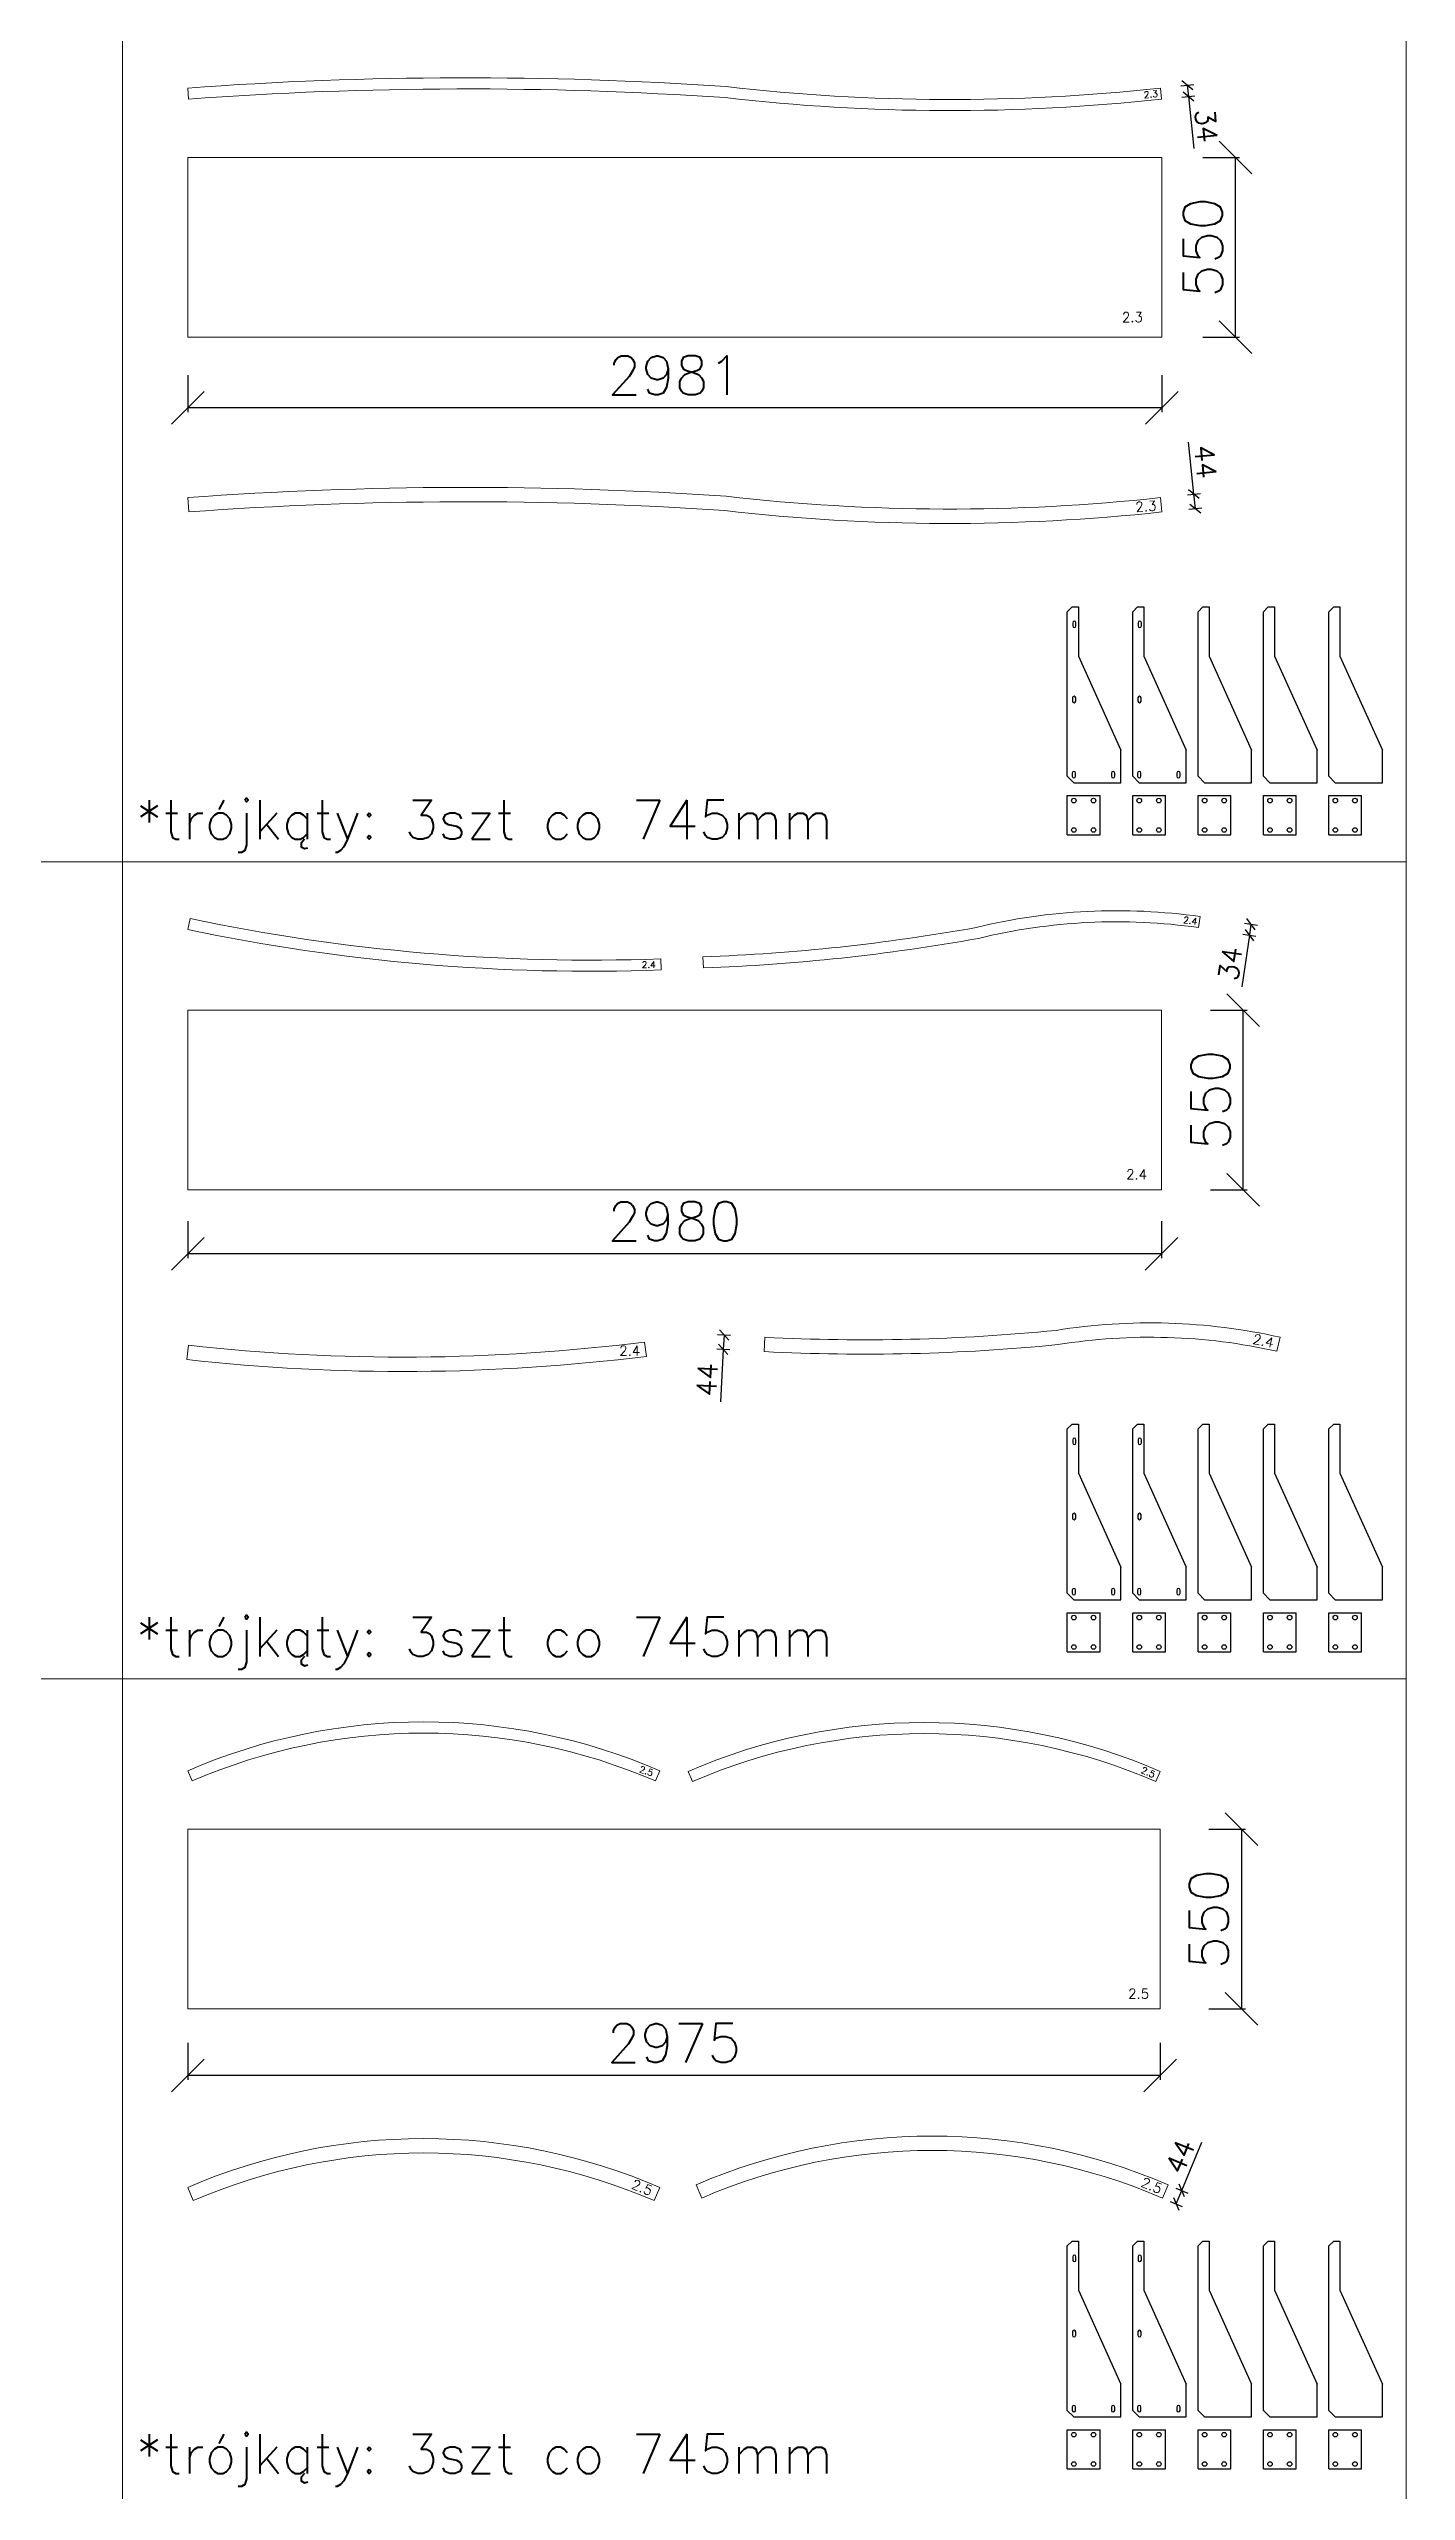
# Model space of a CAD drawing. Header units: millimetres. Extents: x 5046 to 103012, y -15969 to 47766.
# Drawn here: x 65038 to 69191, y 10818 to 18291 of the extents above; entities that cross this region are included whole.
import ezdxf

# ---------------------------------------------------------------- set-up
doc = ezdxf.new("R2010")
doc.units = ezdxf.units.MM
doc.layers.get('0').update_dxf_attribs({"lineweight": 0})
doc.layers.get('Defpoints').update_dxf_attribs({"lineweight": 0})
for name, color, linetype, lineweight in [('DIM', 3, 'Continuous', 0), ('Pomocnicze', 252, 'Continuous', 0), ('TEXT', 2, 'Continuous', 0)]:
    doc.layers.add(name, color=color, linetype=linetype, lineweight=lineweight)
doc.layers.add('Profil główny', color=7, linetype='Continuous')
doc.styles.add('Skala 1-20', font='simplex.shx', dxfattribs={"height": 60})
doc.styles.add('Skala 1-50', font='simplex.shx', dxfattribs={"height": 120})
doc.dimstyles.new('Skala 1-20', dxfattribs={"dimtxt": 6, "dimasz": 30, "dimexe": 20, "dimexo": 0.625, "dimgap": 15, "dimtad": 1, "dimdec": 0, "dimtxsty": 'Skala 1-20', "dimblk": 'OBLIQUE', "dimcen": 2.5, "dimadec": 0, "dimazin": 0, "dimtfac": 1, "dimtdec": 0, "dimtmove": 0, "dimatfit": 3, "dimldrblk": 'OBLIQUE', "dimfxl": 20, "dimfxlon": 1, "dimarcsym": 0})
doc.dimstyles.new('Skala 1-50', dxfattribs={"dimtxt": 12, "dimasz": 100, "dimexe": 12.5, "dimexo": 0.625, "dimgap": 40, "dimtad": 1, "dimdec": 0, "dimtxsty": 'Skala 1-50', "dimblk": 'OBLIQUE', "dimcen": 2.5, "dimadec": 0, "dimazin": 0, "dimtfac": 1, "dimtdec": 0, "dimtmove": 0, "dimatfit": 3, "dimldrblk": 'OBLIQUE', "dimfxl": 100, "dimfxlon": 1, "dimarcsym": 0})

# ---------------------------------------------------------------- blocks, each defined once
blk = doc.blocks.new('_Oblique')
at = {"color": 0, "linetype": 'ByBlock', "lineweight": -2}
blk.add_line((-0.5, -0.5), (0.5, 0.5), dxfattribs=at)
blk = doc.blocks.new('*D2837')
at = {"layer": 'Defpoints', "color": 0}
for p in [(65591.3, 22565.9), (64726.7, 16684.3)]:
    blk.add_point(p, dxfattribs=at)
at = {"layer": 'DIM', "color": 0, "lineweight": -2}
blk.add_line((64726.7, 16684.3), (64846.3, 17498.4), dxfattribs=at)
at = {"layer": 'DIM', "color": 0, "linetype": 'ByBlock', "lineweight": -2, "xscale": 100, "yscale": 100, "zscale": 100, "rotation": 261.6372563403878}
blk.add_blockref('_Oblique', (64726.7, 16684.3), dxfattribs=at)
at = {"layer": 'DIM', "color": 0, "insert": (64702.1, 17204.9), "char_height": 120, "attachment_point": 5, "rotation": 81.63726, "style": 'Skala 1-50'}
blk.add_mtext('R5945', dxfattribs=at)
blk = doc.blocks.new('*D2882')
at = {"layer": 'Defpoints', "color": 0}
for p in [(68443.4, 17958.4), (68668.1, 17958.4), (68443.4, 17408.4)]:
    blk.add_point(p, dxfattribs=at)
at = {"layer": 'DIM', "color": 0, "lineweight": -2}
for p, q in [((68568.1, 17958.4), (68680.6, 17958.4)), ((68668.1, 17408.4), (68668.1, 17958.4)), ((68568.1, 17408.4), (68680.6, 17408.4))]:
    blk.add_line(p, q, dxfattribs=at)
at = {"layer": 'DIM', "color": 0, "linetype": 'ByBlock', "lineweight": -2, "xscale": 100, "yscale": 100, "zscale": 100}
for p, rotation in [((68668.1, 17958.4), 90), ((68668.1, 17408.4), 270)]:
    blk.add_blockref('_Oblique', p, dxfattribs=dict(at, rotation=rotation))
at = {"layer": 'DIM', "color": 0, "insert": (68568.1, 17683.4), "char_height": 120, "attachment_point": 5, "rotation": 90, "style": 'Skala 1-50'}
blk.add_mtext('550', dxfattribs=at)
blk = doc.blocks.new('*D2883')
at = {"layer": 'Defpoints', "color": 0}
for p in [(65462.4, 17408.4), (68443.4, 17408.4), (65462.4, 17192)]:
    blk.add_point(p, dxfattribs=at)
at = {"layer": 'DIM', "color": 0, "lineweight": -2}
for p, q in [((65462.4, 17292), (65462.4, 17179.5)), ((68443.4, 17292), (68443.4, 17179.5)), ((68443.4, 17192), (65462.4, 17192))]:
    blk.add_line(p, q, dxfattribs=at)
at = {"layer": 'DIM', "color": 0, "linetype": 'ByBlock', "lineweight": -2, "xscale": 100, "yscale": 100, "zscale": 100, "rotation": 180}
blk.add_blockref('_Oblique', (65462.4, 17192), dxfattribs=at)
at = {"layer": 'DIM', "color": 0, "linetype": 'ByBlock', "lineweight": -2, "xscale": 100, "yscale": 100, "zscale": 100}
blk.add_blockref('_Oblique', (68443.4, 17192), dxfattribs=at)
at = {"layer": 'DIM', "color": 0, "insert": (66952.9, 17292), "char_height": 120, "attachment_point": 5, "style": 'Skala 1-50'}
blk.add_mtext('2981', dxfattribs=at)
blk = doc.blocks.new('*D2885')
at = {"layer": 'Defpoints', "color": 0}
for p in [(68438.8, 16917.7), (68541, 16928), (68443.3, 16873.9)]:
    blk.add_point(p, dxfattribs=at)
at = {"layer": 'DIM', "color": 0, "lineweight": -2}
for p, q in [((68541, 16928), (68524.9, 17087.2)), ((68521.1, 16926), (68560.9, 16930)), ((68545.5, 16884.3), (68541, 16928)), ((68525.6, 16882.2), (68565.4, 16886.3))]:
    blk.add_line(p, q, dxfattribs=at)
at = {"layer": 'DIM', "color": 0, "linetype": 'ByBlock', "lineweight": -2, "xscale": 30, "yscale": 30, "zscale": 30}
for p, rotation in [((68541, 16928), 95.7800860530299), ((68545.5, 16884.3), 275.7800860530299)]:
    blk.add_blockref('_Oblique', p, dxfattribs=dict(at, rotation=rotation))
at = {"layer": 'DIM', "color": 0, "insert": (68576.2, 17027.1), "char_height": 60, "attachment_point": 5, "rotation": 275.78009, "style": 'Skala 1-20'}
blk.add_mtext('44', dxfattribs=at)
blk = doc.blocks.new('*D2886')
at = {"layer": 'Defpoints', "color": 0}
for p in [(68438.8, 18171), (68442.2, 18137.1), (68524.3, 18145.4)]:
    blk.add_point(p, dxfattribs=at)
at = {"layer": 'DIM', "color": 0, "lineweight": -2}
for p, q in [((68501, 18177.3), (68540.8, 18181.3)), ((68520.9, 18179.3), (68524.3, 18145.4)), ((68504.4, 18143.4), (68544.2, 18147.5)), ((68524.3, 18145.4), (68540.4, 17986.3))]:
    blk.add_line(p, q, dxfattribs=at)
at = {"layer": 'DIM', "color": 0, "linetype": 'ByBlock', "lineweight": -2, "xscale": 30, "yscale": 30, "zscale": 30}
for p, rotation in [((68520.9, 18179.3), 95.78008605304998), ((68524.3, 18145.4), 275.78008605305)]:
    blk.add_blockref('_Oblique', p, dxfattribs=dict(at, rotation=rotation))
at = {"layer": 'DIM', "color": 0, "insert": (68578.7, 18055.5), "char_height": 60, "attachment_point": 5, "rotation": 275.78009, "style": 'Skala 1-20'}
blk.add_mtext('34', dxfattribs=at)
blk = doc.blocks.new('*D2895')
at = {"layer": 'Defpoints', "color": 0}
for p in [(68442.4, 15349.4), (68691.9, 15349.4), (68442.4, 14799.4)]:
    blk.add_point(p, dxfattribs=at)
at = {"layer": 'DIM', "color": 0, "lineweight": -2}
for p, q in [((68591.9, 15349.4), (68704.4, 15349.4)), ((68691.9, 14799.4), (68691.9, 15349.4)), ((68591.9, 14799.4), (68704.4, 14799.4))]:
    blk.add_line(p, q, dxfattribs=at)
at = {"layer": 'DIM', "color": 0, "linetype": 'ByBlock', "lineweight": -2, "xscale": 100, "yscale": 100, "zscale": 100}
for p, rotation in [((68691.9, 15349.4), 90), ((68691.9, 14799.4), 270)]:
    blk.add_blockref('_Oblique', p, dxfattribs=dict(at, rotation=rotation))
at = {"layer": 'DIM', "color": 0, "insert": (68591.9, 15074.4), "char_height": 120, "attachment_point": 5, "rotation": 90, "style": 'Skala 1-50'}
blk.add_mtext('550', dxfattribs=at)
blk = doc.blocks.new('*D2896')
at = {"layer": 'Defpoints', "color": 0}
for p in [(65462.4, 14799.4), (68442.4, 14799.4), (65462.4, 14603.3)]:
    blk.add_point(p, dxfattribs=at)
at = {"layer": 'DIM', "color": 0, "lineweight": -2}
for p, q in [((65462.4, 14703.3), (65462.4, 14590.8)), ((68442.4, 14703.3), (68442.4, 14590.8)), ((68442.4, 14603.3), (65462.4, 14603.3))]:
    blk.add_line(p, q, dxfattribs=at)
at = {"layer": 'DIM', "color": 0, "linetype": 'ByBlock', "lineweight": -2, "xscale": 100, "yscale": 100, "zscale": 100, "rotation": 180}
blk.add_blockref('_Oblique', (65462.4, 14603.3), dxfattribs=at)
at = {"layer": 'DIM', "color": 0, "linetype": 'ByBlock', "lineweight": -2, "xscale": 100, "yscale": 100, "zscale": 100}
blk.add_blockref('_Oblique', (68442.4, 14603.3), dxfattribs=at)
at = {"layer": 'DIM', "color": 0, "insert": (66952.4, 14703.3), "char_height": 120, "attachment_point": 5, "style": 'Skala 1-50'}
blk.add_mtext('2980', dxfattribs=at)
blk = doc.blocks.new('*D2899')
at = {"layer": 'Defpoints', "color": 0}
for p in [(68559.8, 15635.7), (68554.8, 15602.1), (68710.7, 15579)]:
    blk.add_point(p, dxfattribs=at)
at = {"layer": 'DIM', "color": 0, "lineweight": -2}
for p, q in [((68710.7, 15579), (68687.3, 15420.7)), ((68690.9, 15582), (68730.4, 15576.1)), ((68695.9, 15615.6), (68735.4, 15609.7)), ((68715.6, 15612.7), (68710.7, 15579))]:
    blk.add_line(p, q, dxfattribs=at)
at = {"layer": 'DIM', "color": 0, "linetype": 'ByBlock', "lineweight": -2, "xscale": 30, "yscale": 30, "zscale": 30}
for p, rotation in [((68715.6, 15612.7), 81.59054290101149), ((68710.7, 15579), 261.5905429010115)]:
    blk.add_blockref('_Oblique', p, dxfattribs=dict(at, rotation=rotation))
at = {"layer": 'DIM', "color": 0, "insert": (68652.3, 15491.6), "char_height": 60, "attachment_point": 5, "rotation": 81.59054, "style": 'Skala 1-20'}
blk.add_mtext('34', dxfattribs=at)
blk = doc.blocks.new('*D2900')
at = {"layer": 'Defpoints', "color": 0}
for p in [(67228.5, 14348.6), (67101.2, 14311.1), (67226.2, 14304.7)]:
    blk.add_point(p, dxfattribs=at)
at = {"layer": 'DIM', "color": 0, "lineweight": -2}
for p, q in [((67123.5, 14354), (67083.5, 14356.1)), ((67103.5, 14355.1), (67101.2, 14311.1)), ((67121.2, 14310.1), (67081.3, 14312.2)), ((67101.2, 14311.1), (67093, 14151.3))]:
    blk.add_line(p, q, dxfattribs=at)
at = {"layer": 'DIM', "color": 0, "linetype": 'ByBlock', "lineweight": -2, "xscale": 30, "yscale": 30, "zscale": 30}
for p, rotation in [((67103.5, 14355.1), 87.05372725712635), ((67101.2, 14311.1), 267.0537272571264)]:
    blk.add_blockref('_Oblique', p, dxfattribs=dict(at, rotation=rotation))
at = {"layer": 'DIM', "color": 0, "insert": (67051.4, 14218.6), "char_height": 60, "attachment_point": 5, "rotation": 87.05373, "style": 'Skala 1-20'}
blk.add_mtext('44', dxfattribs=at)
blk = doc.blocks.new('*D2903')
at = {"layer": 'Defpoints', "color": 0}
for p in [(68437.4, 12843.3), (68437.4, 12293.3), (68686.3, 12293.3)]:
    blk.add_point(p, dxfattribs=at)
at = {"layer": 'DIM', "color": 0, "lineweight": -2}
for p, q in [((68586.3, 12843.3), (68698.8, 12843.3)), ((68686.3, 12843.3), (68686.3, 12293.3)), ((68586.3, 12293.3), (68698.8, 12293.3))]:
    blk.add_line(p, q, dxfattribs=at)
at = {"layer": 'DIM', "color": 0, "linetype": 'ByBlock', "lineweight": -2, "xscale": 100, "yscale": 100, "zscale": 100}
for p, rotation in [((68686.3, 12843.3), 90), ((68686.3, 12293.3), 270)]:
    blk.add_blockref('_Oblique', p, dxfattribs=dict(at, rotation=rotation))
at = {"layer": 'DIM', "color": 0, "insert": (68586.3, 12568.3), "char_height": 120, "attachment_point": 5, "rotation": 90, "style": 'Skala 1-50'}
blk.add_mtext('550', dxfattribs=at)
blk = doc.blocks.new('*D2904')
at = {"layer": 'Defpoints', "color": 0}
for p in [(65462.4, 12293.3), (68437.4, 12293.3), (65462.4, 12089.2)]:
    blk.add_point(p, dxfattribs=at)
at = {"layer": 'DIM', "color": 0, "lineweight": -2}
for p, q in [((65462.4, 12189.2), (65462.4, 12076.7)), ((68437.4, 12189.2), (68437.4, 12076.7)), ((68437.4, 12089.2), (65462.4, 12089.2))]:
    blk.add_line(p, q, dxfattribs=at)
at = {"layer": 'DIM', "color": 0, "linetype": 'ByBlock', "lineweight": -2, "xscale": 100, "yscale": 100, "zscale": 100, "rotation": 180}
blk.add_blockref('_Oblique', (65462.4, 12089.2), dxfattribs=at)
at = {"layer": 'DIM', "color": 0, "linetype": 'ByBlock', "lineweight": -2, "xscale": 100, "yscale": 100, "zscale": 100}
blk.add_blockref('_Oblique', (68437.4, 12089.2), dxfattribs=at)
at = {"layer": 'DIM', "color": 0, "insert": (66949.9, 12189.2), "char_height": 120, "attachment_point": 5, "style": 'Skala 1-50'}
blk.add_mtext('2975', dxfattribs=at)
blk = doc.blocks.new('*D2907')
at = {"layer": 'Defpoints', "color": 0}
for p in [(68462.2, 11754.9), (68504, 11737.5), (68445.4, 11714.2)]:
    blk.add_point(p, dxfattribs=at)
at = {"layer": 'DIM', "color": 0, "lineweight": -2}
for p, q in [((68504, 11737.5), (68565.4, 11885.2)), ((68485.6, 11745.2), (68522.5, 11729.8)), ((68487.2, 11696.9), (68504, 11737.5)), ((68468.7, 11704.5), (68505.6, 11689.2))]:
    blk.add_line(p, q, dxfattribs=at)
at = {"layer": 'DIM', "color": 0, "linetype": 'ByBlock', "lineweight": -2, "xscale": 30, "yscale": 30, "zscale": 30}
for p, rotation in [((68504, 11737.5), 67.43505544753789), ((68487.2, 11696.9), 247.4350554475379)]:
    blk.add_blockref('_Oblique', p, dxfattribs=dict(at, rotation=rotation))
at = {"layer": 'DIM', "color": 0, "insert": (68498.9, 11842.5), "char_height": 60, "attachment_point": 5, "rotation": 67.43506, "style": 'Skala 1-20'}
blk.add_mtext('44', dxfattribs=at)

msp = doc.modelspace()

# ---------------------------------------------------------------- linework, layer by layer
for p, q in [((65462.4, 18171), (65464.9, 18137.1)), ((68438.8, 18171), (68442.2, 18137.1)), ((65462.4, 16917.7), (65465.7, 16873.8)), ((68438.8, 16917.7), (68443.3, 16873.9)), ((65469.6, 15629.6), (65462.4, 15596.4)), ((68559.8, 15635.7), (68554.8, 15602.1)), ((66909.7, 15506.3), (66910.9, 15472.3)), ((67038.9, 15512.4), (67040.2, 15478.4)), ((67228.5, 14348.6), (67226.2, 14304.7)), ((68804.6, 14348.6), (68794.8, 14305.8)), ((65464.9, 14324), (65459.8, 14280.3)), ((66860.3, 14333.8), (66865.8, 14290.1)), ((65462.4, 13022.1), (65475.7, 12990.8)), ((66906.6, 13022.1), (66893.3, 12990.8)), ((66993.8, 13020.2), (67007.4, 12989.1)), ((68438.1, 13020.2), (68425, 12988.8)), ((65462.4, 11747.1), (65479.6, 11706.6)), ((66906.6, 11747.1), (66889.2, 11706.7)), ((67018, 11754.9), (67035.4, 11714.5)), ((68462.2, 11754.9), (68445.4, 11714.2))]:
    msp.add_line(p, q)
for points in [[(65462.4, 18171, -0.035207), (67109.5, 18175.4, 0.056023), (68438.8, 18171)], [(65464.9, 18137.1, -0.035188), (67106.4, 18141.5, 0.055978), (68442.2, 18137.1)], [(65462.4, 16917.7, -0.035207), (67109.5, 16922.1, 0.056023), (68438.8, 16917.7)], [(65465.5, 16873.8, -0.035185), (67105.5, 16878.3, 0.055965), (68443.3, 16873.9)], [(65469.6, 15629.6, 0.060947), (66909.7, 15506.3)], [(67038.9, 15512.4, 0.035366), (67874.9, 15602.3, -0.095083), (68559.8, 15635.7)], [(67040.2, 15478.4, 0.035409), (67881.9, 15569, -0.095199), (68554.8, 15602.1)], [(65462.4, 15596.4, 0.060958), (66910.9, 15472.3)], [(67226.2, 14304.7, 0.037538), (68124.9, 14325.9, -0.095234), (68794.8, 14305.8)], [(67228.5, 14348.6, 0.037482), (68119.2, 14369.6, -0.095083), (68804.6, 14348.6)], [(65459.8, 14280.3, 0.05884), (66865.8, 14290.1)], [(65464.9, 14324, 0.058826), (66860.3, 14333.8)], [(65462.4, 13022.1, -0.206959), (66906.6, 13022.1)], [(66993.8, 13020.2, -0.206959), (68438.1, 13020.2)], [(65475.7, 12990.8, -0.207009), (66893.3, 12990.8)], [(67007.4, 12989.1, -0.207009), (68425, 12988.8)], [(65462.4, 11747.1, -0.206959), (66906.6, 11747.1)], [(67018, 11754.9, -0.206959), (68462.2, 11754.9)], [(65479.6, 11706.6, -0.206998), (66889.2, 11706.7)], [(67035.4, 11714.5, -0.207052), (68445.4, 11714.2)]]:
    msp.add_lwpolyline(points, format="xyb")
for points in [[(65462.4, 17958.4), (68443.4, 17958.4), (68443.4, 17408.4), (65462.4, 17408.4)], [(65462.4, 15349.4), (68442.4, 15349.4), (68442.4, 14799.4), (65462.4, 14799.4)], [(65462.4, 12843.3), (68437.4, 12843.3), (68437.4, 12293.3), (65462.4, 12293.3)]]:
    msp.add_lwpolyline(points, close=True)
at = {"layer": 'Pomocnicze'}
for p, q in [((69190.5, 23703.4), (69190.5, -14944.5)), ((65262.4, 23503.4), (65262.4, -14944.5)), ((69190.5, 15803.4), (59180.2, 15803.4)), ((69190.5, 13303.4), (59180.2, 13303.4))]:
    msp.add_line(p, q, dxfattribs=at)
at = {"layer": 'Profil główny'}
for p, q in [((68168.8, 16583), (68153.8, 16568)), ((68153.8, 16065), (68153.8, 16568)), ((68168.8, 16583), (68187.8, 16583)), ((68187.8, 16583), (68187.8, 16433)), ((68368.8, 16583), (68353.8, 16568)), ((68353.8, 16065), (68353.8, 16568)), ((68368.8, 16583), (68387.8, 16583)), ((68387.8, 16583), (68387.8, 16433)), ((68568.8, 16583), (68553.8, 16568)), ((68553.8, 16065), (68553.8, 16568)), ((68568.8, 16583), (68587.8, 16583)), ((68587.8, 16583), (68587.8, 16433)), ((68768.8, 16583), (68753.8, 16568)), ((68753.8, 16065), (68753.8, 16568)), ((68768.8, 16583), (68787.8, 16583)), ((68787.8, 16583), (68787.8, 16433)), ((68968.8, 16583), (68953.8, 16568)), ((68953.8, 16065), (68953.8, 16568)), ((68968.8, 16583), (68987.8, 16583)), ((68987.8, 16583), (68987.8, 16433)), ((68187.8, 16433), (68317.8, 16145)), ((68387.8, 16433), (68517.8, 16145)), ((68587.8, 16433), (68717.8, 16145)), ((68787.8, 16433), (68917.8, 16145)), ((68987.8, 16433), (69117.8, 16145)), ((68317.8, 16045), (68317.8, 16145)), ((68517.8, 16045), (68517.8, 16145)), ((68717.8, 16045), (68717.8, 16145)), ((68917.8, 16045), (68917.8, 16145)), ((69117.8, 16045), (69117.8, 16145)), ((68173.8, 16045), (68153.8, 16065)), ((68153.8, 15885.7), (68153.8, 16005.7)), ((68153.8, 16005.7), (68253.8, 16005.7)), ((68173.8, 16045), (68317.8, 16045)), ((68253.8, 15885.7), (68253.8, 16005.7)), ((68373.8, 16045), (68353.8, 16065)), ((68353.8, 15885.7), (68353.8, 16005.7)), ((68353.8, 16005.7), (68453.8, 16005.7)), ((68373.8, 16045), (68517.8, 16045)), ((68453.8, 15885.7), (68453.8, 16005.7)), ((68573.8, 16045), (68553.8, 16065)), ((68553.8, 15885.7), (68553.8, 16005.7)), ((68553.8, 16005.7), (68653.8, 16005.7)), ((68573.8, 16045), (68717.8, 16045)), ((68653.8, 15885.7), (68653.8, 16005.7)), ((68773.8, 16045), (68753.8, 16065)), ((68753.8, 15885.7), (68753.8, 16005.7)), ((68753.8, 16005.7), (68853.8, 16005.7)), ((68773.8, 16045), (68917.8, 16045)), ((68853.8, 15885.7), (68853.8, 16005.7)), ((68973.8, 16045), (68953.8, 16065)), ((68953.8, 15885.7), (68953.8, 16005.7)), ((68953.8, 16005.7), (69053.8, 16005.7)), ((68973.8, 16045), (69117.8, 16045)), ((69053.8, 15885.7), (69053.8, 16005.7)), ((68153.8, 15885.7), (68253.8, 15885.7)), ((68353.8, 15885.7), (68453.8, 15885.7)), ((68553.8, 15885.7), (68653.8, 15885.7)), ((68753.8, 15885.7), (68853.8, 15885.7)), ((68953.8, 15885.7), (69053.8, 15885.7)), ((68168.8, 14083), (68153.8, 14068)), ((68153.8, 13565), (68153.8, 14068)), ((68168.8, 14083), (68187.8, 14083)), ((68187.8, 14083), (68187.8, 13933)), ((68368.8, 14083), (68353.8, 14068)), ((68353.8, 13565), (68353.8, 14068)), ((68368.8, 14083), (68387.8, 14083)), ((68387.8, 14083), (68387.8, 13933)), ((68568.8, 14083), (68553.8, 14068)), ((68553.8, 13565), (68553.8, 14068)), ((68568.8, 14083), (68587.8, 14083)), ((68587.8, 14083), (68587.8, 13933)), ((68768.8, 14083), (68753.8, 14068)), ((68753.8, 13565), (68753.8, 14068)), ((68768.8, 14083), (68787.8, 14083)), ((68787.8, 14083), (68787.8, 13933)), ((68968.8, 14083), (68953.8, 14068)), ((68953.8, 13565), (68953.8, 14068)), ((68968.8, 14083), (68987.8, 14083)), ((68987.8, 14083), (68987.8, 13933)), ((68187.8, 13933), (68317.8, 13645)), ((68387.8, 13933), (68517.8, 13645)), ((68587.8, 13933), (68717.8, 13645)), ((68787.8, 13933), (68917.8, 13645)), ((68987.8, 13933), (69117.8, 13645)), ((68317.8, 13545), (68317.8, 13645)), ((68517.8, 13545), (68517.8, 13645)), ((68717.8, 13545), (68717.8, 13645)), ((68917.8, 13545), (68917.8, 13645)), ((69117.8, 13545), (69117.8, 13645)), ((68173.8, 13545), (68153.8, 13565)), ((68173.8, 13545), (68317.8, 13545)), ((68373.8, 13545), (68353.8, 13565)), ((68373.8, 13545), (68517.8, 13545)), ((68573.8, 13545), (68553.8, 13565)), ((68573.8, 13545), (68717.8, 13545)), ((68773.8, 13545), (68753.8, 13565)), ((68773.8, 13545), (68917.8, 13545)), ((68973.8, 13545), (68953.8, 13565)), ((68973.8, 13545), (69117.8, 13545)), ((68153.8, 13385.7), (68153.8, 13505.7)), ((68153.8, 13505.7), (68253.8, 13505.7)), ((68253.8, 13385.7), (68253.8, 13505.7)), ((68353.8, 13385.7), (68353.8, 13505.7)), ((68353.8, 13505.7), (68453.8, 13505.7)), ((68453.8, 13385.7), (68453.8, 13505.7)), ((68553.8, 13385.7), (68553.8, 13505.7)), ((68553.8, 13505.7), (68653.8, 13505.7)), ((68653.8, 13385.7), (68653.8, 13505.7)), ((68753.8, 13385.7), (68753.8, 13505.7)), ((68753.8, 13505.7), (68853.8, 13505.7)), ((68853.8, 13385.7), (68853.8, 13505.7)), ((68953.8, 13385.7), (68953.8, 13505.7)), ((68953.8, 13505.7), (69053.8, 13505.7)), ((69053.8, 13385.7), (69053.8, 13505.7)), ((68153.8, 13385.7), (68253.8, 13385.7)), ((68353.8, 13385.7), (68453.8, 13385.7)), ((68553.8, 13385.7), (68653.8, 13385.7)), ((68753.8, 13385.7), (68853.8, 13385.7)), ((68953.8, 13385.7), (69053.8, 13385.7)), ((68168.8, 11583), (68153.8, 11568)), ((68153.8, 11065), (68153.8, 11568)), ((68168.8, 11583), (68187.8, 11583)), ((68187.8, 11583), (68187.8, 11433)), ((68368.8, 11583), (68353.8, 11568)), ((68353.8, 11065), (68353.8, 11568)), ((68368.8, 11583), (68387.8, 11583)), ((68387.8, 11583), (68387.8, 11433)), ((68568.8, 11583), (68553.8, 11568)), ((68553.8, 11065), (68553.8, 11568)), ((68568.8, 11583), (68587.8, 11583)), ((68587.8, 11583), (68587.8, 11433)), ((68768.8, 11583), (68753.8, 11568)), ((68753.8, 11065), (68753.8, 11568)), ((68768.8, 11583), (68787.8, 11583)), ((68787.8, 11583), (68787.8, 11433)), ((68968.8, 11583), (68953.8, 11568)), ((68953.8, 11065), (68953.8, 11568)), ((68968.8, 11583), (68987.8, 11583)), ((68987.8, 11583), (68987.8, 11433)), ((68187.8, 11433), (68317.8, 11145)), ((68387.8, 11433), (68517.8, 11145)), ((68587.8, 11433), (68717.8, 11145)), ((68787.8, 11433), (68917.8, 11145)), ((68987.8, 11433), (69117.8, 11145)), ((68317.8, 11045), (68317.8, 11145)), ((68517.8, 11045), (68517.8, 11145)), ((68717.8, 11045), (68717.8, 11145)), ((68917.8, 11045), (68917.8, 11145)), ((69117.8, 11045), (69117.8, 11145)), ((68173.8, 11045), (68153.8, 11065)), ((68373.8, 11045), (68353.8, 11065)), ((68573.8, 11045), (68553.8, 11065)), ((68773.8, 11045), (68753.8, 11065)), ((68973.8, 11045), (68953.8, 11065)), ((68153.8, 10885.7), (68153.8, 11005.7)), ((68153.8, 11005.7), (68253.8, 11005.7)), ((68173.8, 11045), (68317.8, 11045)), ((68253.8, 10885.7), (68253.8, 11005.7)), ((68353.8, 10885.7), (68353.8, 11005.7)), ((68353.8, 11005.7), (68453.8, 11005.7)), ((68373.8, 11045), (68517.8, 11045)), ((68453.8, 10885.7), (68453.8, 11005.7)), ((68553.8, 10885.7), (68553.8, 11005.7)), ((68553.8, 11005.7), (68653.8, 11005.7)), ((68573.8, 11045), (68717.8, 11045)), ((68653.8, 10885.7), (68653.8, 11005.7)), ((68753.8, 10885.7), (68753.8, 11005.7)), ((68753.8, 11005.7), (68853.8, 11005.7)), ((68773.8, 11045), (68917.8, 11045)), ((68853.8, 10885.7), (68853.8, 11005.7)), ((68953.8, 10885.7), (68953.8, 11005.7)), ((68953.8, 11005.7), (69053.8, 11005.7)), ((68973.8, 11045), (69117.8, 11045)), ((69053.8, 10885.7), (69053.8, 11005.7)), ((68153.8, 10885.7), (68253.8, 10885.7)), ((68353.8, 10885.7), (68453.8, 10885.7)), ((68553.8, 10885.7), (68653.8, 10885.7)), ((68753.8, 10885.7), (68853.8, 10885.7)), ((68953.8, 10885.7), (69053.8, 10885.7))]:
    msp.add_line(p, q, dxfattribs=at)
for points in [[(68170.3, 16535), (68170.3, 16525, 1), (68180.3, 16525), (68180.3, 16535, 1)], [(68370.3, 16535), (68370.3, 16525, 1), (68380.3, 16525), (68380.3, 16535, 1)], [(68169.6, 16305), (68169.6, 16295, 1), (68179.6, 16295), (68179.6, 16305, 1)], [(68369.6, 16305), (68369.6, 16295, 1), (68379.6, 16295), (68379.6, 16305, 1)], [(68168.8, 16075), (68168.8, 16065, 1), (68178.8, 16065), (68178.8, 16075, 1)], [(68288.8, 16075), (68288.8, 16065, 1), (68298.8, 16065), (68298.8, 16075, 1)], [(68368.8, 16075), (68368.8, 16065, 1), (68378.8, 16065), (68378.8, 16075, 1)], [(68488.8, 16075), (68488.8, 16065, 1), (68498.8, 16065), (68498.8, 16075, 1)], [(68170.3, 14035), (68170.3, 14025, 1), (68180.3, 14025), (68180.3, 14035, 1)], [(68370.3, 14035), (68370.3, 14025, 1), (68380.3, 14025), (68380.3, 14035, 1)], [(68169.6, 13805), (68169.6, 13795, 1), (68179.6, 13795), (68179.6, 13805, 1)], [(68369.6, 13805), (68369.6, 13795, 1), (68379.6, 13795), (68379.6, 13805, 1)], [(68168.8, 13575), (68168.8, 13565, 1), (68178.8, 13565), (68178.8, 13575, 1)], [(68288.8, 13575), (68288.8, 13565, 1), (68298.8, 13565), (68298.8, 13575, 1)], [(68368.8, 13575), (68368.8, 13565, 1), (68378.8, 13565), (68378.8, 13575, 1)], [(68488.8, 13575), (68488.8, 13565, 1), (68498.8, 13565), (68498.8, 13575, 1)], [(68170.3, 11535), (68170.3, 11525, 1), (68180.3, 11525), (68180.3, 11535, 1)], [(68370.3, 11535), (68370.3, 11525, 1), (68380.3, 11525), (68380.3, 11535, 1)], [(68169.6, 11305), (68169.6, 11295, 1), (68179.6, 11295), (68179.6, 11305, 1)], [(68369.6, 11305), (68369.6, 11295, 1), (68379.6, 11295), (68379.6, 11305, 1)], [(68168.8, 11075), (68168.8, 11065, 1), (68178.8, 11065), (68178.8, 11075, 1)], [(68288.8, 11075), (68288.8, 11065, 1), (68298.8, 11065), (68298.8, 11075, 1)], [(68368.8, 11075), (68368.8, 11065, 1), (68378.8, 11065), (68378.8, 11075, 1)], [(68488.8, 11075), (68488.8, 11065, 1), (68498.8, 11065), (68498.8, 11075, 1)]]:
    msp.add_lwpolyline(points, format="xyb", close=True, dxfattribs=at)
for centre in [(68173.8, 15990.7), (68233.8, 15990.7), (68373.8, 15990.7), (68433.8, 15990.7), (68573.8, 15990.7), (68633.8, 15990.7), (68773.8, 15990.7), (68833.8, 15990.7), (68973.8, 15990.7), (69033.8, 15990.7), (68173.8, 15900.7), (68233.8, 15900.7), (68373.8, 15900.7), (68433.8, 15900.7), (68573.8, 15900.7), (68633.8, 15900.7), (68773.8, 15900.7), (68833.8, 15900.7), (68973.8, 15900.7), (69033.8, 15900.7), (68173.8, 13490.7), (68233.8, 13490.7), (68373.8, 13490.7), (68433.8, 13490.7), (68573.8, 13490.7), (68633.8, 13490.7), (68773.8, 13490.7), (68833.8, 13490.7), (68973.8, 13490.7), (69033.8, 13490.7), (68173.8, 13400.7), (68233.8, 13400.7), (68373.8, 13400.7), (68433.8, 13400.7), (68573.8, 13400.7), (68633.8, 13400.7), (68773.8, 13400.7), (68833.8, 13400.7), (68973.8, 13400.7), (69033.8, 13400.7), (68173.8, 10990.7), (68233.8, 10990.7), (68373.8, 10990.7), (68433.8, 10990.7), (68573.8, 10990.7), (68633.8, 10990.7), (68773.8, 10990.7), (68833.8, 10990.7), (68973.8, 10990.7), (69033.8, 10990.7), (68173.8, 10900.7), (68233.8, 10900.7), (68373.8, 10900.7), (68433.8, 10900.7), (68573.8, 10900.7), (68633.8, 10900.7), (68773.8, 10900.7), (68833.8, 10900.7), (68973.8, 10900.7), (69033.8, 10900.7)]:
    msp.add_circle(centre, 7, dxfattribs=at)

# ---------------------------------------------------------------- texts
at = {"layer": 'TEXT', "width": 74.012, "attachment_point": 1, "style": 'Skala 1-50'}
for s, insert, char_height, rotation in [('2.3', (68386.9, 18159.8), 20, 5.55537), ('2.3', (68361.1, 16903.7), 30, 4.24385), ('2.4', (68510, 15636), 20, 352.30542), ('2.4', (68725.4, 14359), 30, 347.63253), ('2.5', (66848.8, 13037.7), 20, 341.07131), ('2.5', (68385.6, 13035.1), 20, 336.92959), ('2.5', (66828.6, 11772.9), 30, 338.11308), ('2.5', (68388.1, 11779.2), 30, 337.44116)]:
    msp.add_mtext(s, dxfattribs=dict(at, insert=insert, char_height=char_height, rotation=rotation))
at = {"layer": 'TEXT', "attachment_point": 1, "style": 'Skala 1-50'}
for s, insert, char_height, width in [('2.3', (68320.8, 17484.8), 30, 74.012), ('*trójkąty: 3szt co 745mm', (65302.9, 15992.1), 120, 2890.841), ('2.4', (66851.6, 15498.7), 20, 74.012), ('2.4', (68333.7, 14861.9), 30, 74.012), ('2.4', (66782.7, 14322.2), 30, 74.012), ('*trójkąty: 3szt co 745mm', (65302.9, 13492.1), 120, 2890.841), ('2.5', (68339.9, 12354.8), 30, 74.012), ('*trójkąty: 3szt co 745mm', (65302.9, 10992.1), 120, 2890.841)]:
    msp.add_mtext(s, dxfattribs=dict(at, insert=insert, char_height=char_height, width=width))

# ---------------------------------------------------------------- dimensions: what is measured, and where the dimension line sits
at = {"layer": 'DIM'}
dim = msp.add_radius_dim(center=(65591.3, 22565.9), mpoint=(64726.7, 16684.3), dimstyle='Skala 1-50', override={"dimtxsty": 'Skala 1-50', "dimldrblk": 'Oblique'}, dxfattribs=at)
dim.commit()
dim.dimension.update_dxf_attribs({"geometry": '*D2837', "text_midpoint": (64801, 17190.3), "dimtype": 164})
for p1, p2, distance, dimstyle, picture, middle in [((68438.8, 18171), (68442.2, 18137.1), 82.5, 'Skala 1-20', '*D2886', (68578.7, 18055.5)), ((68443.3, 16873.9), (68438.8, 16917.7), -102.7, 'Skala 1-20', '*D2885', (68576.2, 17027.1)), ((68559.8, 15635.7), (68554.8, 15602.1), 157.5, 'Skala 1-20', '*D2899', (68652.3, 15491.6)), ((68442.4, 14799.4), (68442.4, 15349.4), -249.6, 'Skala 1-50', '*D2895', (68591.9, 15074.4)), ((68442.4, 14799.4), (65462.4, 14799.4), 196.1, 'Skala 1-50', '*D2896', (66952.4, 14703.3)), ((67228.5, 14348.6), (67226.2, 14304.7), -125.2, 'Skala 1-20', '*D2900', (67051.4, 14218.6)), ((68437.4, 12843.3), (68437.4, 12293.3), 249, 'Skala 1-50', '*D2903', (68586.3, 12568.3)), ((68437.4, 12293.3), (65462.4, 12293.3), 204.1, 'Skala 1-50', '*D2904', (66949.9, 12189.2)), ((68445.4, 11714.2), (68462.2, 11754.9), -45.3, 'Skala 1-20', '*D2907', (68498.9, 11842.5))]:
    dim = msp.add_aligned_dim(p1=p1, p2=p2, distance=distance, dimstyle=dimstyle, dxfattribs=at)
    dim.commit()
    dim.dimension.update_dxf_attribs({"geometry": picture, "text_midpoint": middle})
dim = msp.add_linear_dim(base=(68668.1, 17958.4), p1=(68443.4, 17408.4), p2=(68443.4, 17958.4), angle=90, dimstyle='Skala 1-50', dxfattribs=at)
dim.commit()
dim.dimension.update_dxf_attribs({"geometry": '*D2882', "text_midpoint": (68568.1, 17683.4)})
dim = msp.add_linear_dim(base=(65462.4, 17192), p1=(68443.4, 17408.4), p2=(65462.4, 17408.4), dimstyle='Skala 1-50', dxfattribs=at)
dim.commit()
dim.dimension.update_dxf_attribs({"geometry": '*D2883', "text_midpoint": (66952.9, 17292)})

doc.saveas('drawing.dxf')
